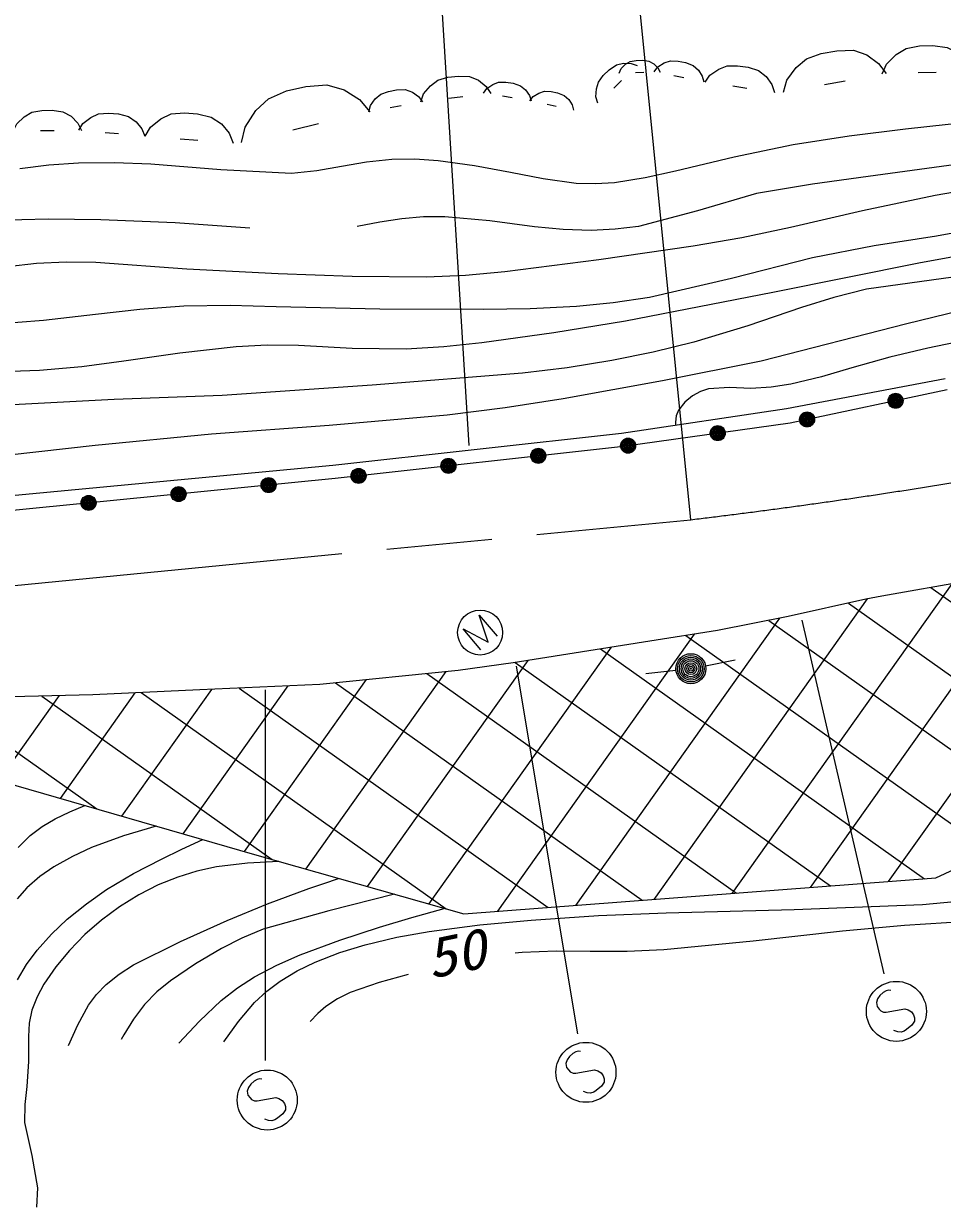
# Model space of a CAD drawing. Units: millimetres, scale not verified. Extents: x 40000 to 680000, y 20000 to 380000.
# Drawn here: x 218981 to 249459, y 241911 to 281058 of the extents above; entities that cross this region are included whole.
import ezdxf
from ezdxf.enums import TextEntityAlignment as Align

# ---------------------------------------------------------------- set-up
doc = ezdxf.new("R2010")
doc.units = ezdxf.units.MM
doc.header["$LTSCALE"] = 1000
doc.linetypes.add('CHAIN', pattern=[18.5, 12, -1.5, 3.5, -1.5])
for name, color, linetype, lineweight in [('M-BGD', 7, 'Continuous', 25), ('M-BGD-HTXT', 7, 'Continuous', 13), ('M-BMK', 2, 'CHAIN', 13)]:
    doc.layers.add(name, color=color, linetype=linetype, lineweight=lineweight)
doc.layers.add('M-BGD-EXST', color=7, linetype='Continuous')
doc.styles.add('ＭＳ 明朝', font='')
doc.styles.get('ＭＳ 明朝').set_extended_font_data('MS Mincho')

# ---------------------------------------------------------------- blocks, each defined once
blk = doc.blocks.new('BUHIN210')
at = {"color": 7, "linetype": 'Continuous', "lineweight": 13}
blk.add_lwpolyline([(-601, 389), (-667, 342), (-711, 272), (-745, 170), (-764, 16), (-746, -117), (-685, -236), (-584, -314), (-471, -333), (-396, -338), (-291, -311), (-228, -248), (153, 253), (250, 301), (379, 325), (497, 300), (587, 253), (667, 172), (692, 13), (663, -215), (636, -313), (579, -401), (495, -471), (372, -526)], dxfattribs=at)
blk.add_circle((0, 0), 995, dxfattribs=at)
blk = doc.blocks.new('BUHIN264')
at = {"color": 7, "linetype": 'Continuous', "lineweight": 25}
for radius in [249, 220, 191, 161, 132, 97.5, 67.5, 38.8, 7.5]:
    blk.add_circle((0, 0), radius, dxfattribs=at)
blk = doc.blocks.new('BUHIN265')
at = {"color": 7, "linetype": 'Continuous', "lineweight": 25}
for radius in [249, 220, 191, 161, 132, 97.5, 67.5, 38.8, 7.5]:
    blk.add_circle((0, 0), radius, dxfattribs=at)
blk = doc.blocks.new('BUHIN266')
at = {"color": 7, "linetype": 'Continuous', "lineweight": 25}
for radius in [249, 220, 191, 161, 132, 97.5, 67.5, 38.8, 7.5]:
    blk.add_circle((0, 0), radius, dxfattribs=at)
blk = doc.blocks.new('BUHIN267')
at = {"color": 7, "linetype": 'Continuous', "lineweight": 25}
for radius in [249, 220, 191, 161, 132, 97.5, 67.5, 38.8, 7.5]:
    blk.add_circle((0, 0), radius, dxfattribs=at)
blk = doc.blocks.new('BUHIN456')
at = {"color": 7, "linetype": 'Continuous', "lineweight": 25}
for radius in [498, 440, 382, 322, 265, 195, 135, 77.5, 15]:
    blk.add_circle((0, 0), radius, dxfattribs=at)
blk = doc.blocks.new('BUHIN211')
at = {"color": 7, "linetype": 'Continuous', "lineweight": 25}
blk.add_lwpolyline([(409, -407), (-498, -292), (413, -52), (-410, 404), (498, 288)], dxfattribs=at)
blk.add_circle((0, 0), 746, dxfattribs=at)

msp = doc.modelspace()

# ---------------------------------------------------------------- hatches: boundary and pattern name
at = {"layer": 'M-BGD'}
h = msp.add_hatch(dxfattribs=at)
h.set_pattern_fill('USER', color=256, style=0, pattern_type=2)
h.set_pattern_definition([(54.6376, (348448, 287464), (-1631.015, 1157.493), []), (324.6376, (348448, 287464), (1157.493, 1631.015), [])])
h.paths.add_polyline_path([(353142, 293410), (353026, 293383), (349870, 292726), (347853, 292378), (344090, 291845), (339869, 291219), (335893, 290708), (333551, 290499), (331533, 290244), (329376, 289920), (327266, 289618), (322989, 288701), (320693, 288168), (318420, 287519), (314385, 285988), (310496, 284119), (305719, 281545), (300570, 278391), (297510, 276629), (293962, 274704), (291812, 273638), (289817, 272710), (285921, 271109), (282015, 269678), (277933, 268356), (274269, 267405), (270072, 266501), (265435, 265481), (260541, 264460), (252275, 262913), (247451, 262055), (246919, 261962), (244345, 261382), (242003, 260918), (239753, 260571), (235226, 259852), (233394, 259597), (228802, 259133), (224826, 258947), (221278, 258785), (218049, 258707), (218231, 255917), (226638, 253489), (233583, 251516), (249243, 252711), (257336, 256516), (266360, 260539), (268475, 261205), (276562, 263270), (279569, 264394), (285714, 266190), (289764, 266915), (292083, 267712), (294185, 268727), (303128, 272930), (308800, 276075), (311155, 277343), (313909, 278285), (318656, 279662), (325316, 281510), (331665, 283177), (340271, 285442), (348448, 287464), (349889, 287708), (354255, 288284)])

# ---------------------------------------------------------------- linework, layer by layer
for p, q in [((238816, 279167), (238555, 278917)), ((239552, 279434), (239280, 279428)), ((240884, 279259), (240555, 279327)), ((246233, 279153), (245550, 279028)), ((249250, 279439), (248654, 279422)), ((242972, 278910), (242512, 278978)), ((233553, 278628), (233087, 278572)), ((235185, 278593), (234867, 278645)), ((236642, 278313), (236353, 278375)), ((231501, 278331), (231143, 278263)), ((228767, 277727), (227916, 277523)), ((219998, 277504), (219544, 277498)), ((222124, 277400), (221687, 277439)), ((224764, 277183), (224179, 277228)), ((244291, 268286), (249550, 269281)), ((238818, 267468), (244291, 268286)), ((229240, 266402), (238818, 267468)), ((217580, 265301), (229240, 266402)), ((252275, 262913), (247451, 262055)), ((246919, 261962), (244345, 261382)), ((247451, 262055), (246919, 261962)), ((244345, 261382), (242003, 260918)), ((242003, 260918), (239753, 260571)), ((239753, 260571), (235226, 259852)), ((241605, 259751), (242586, 259947)), ((233394, 259597), (228802, 259133)), ((235226, 259852), (233394, 259597)), ((240618, 259598), (239624, 259487)), ((221278, 258785), (218049, 258707)), ((224826, 258947), (221278, 258785)), ((228802, 259133), (224826, 258947)), ((249243, 252711), (257336, 256516)), ((218231, 255917), (226638, 253489)), ((226638, 253489), (233583, 251515)), ((233583, 251515), (249243, 252711))]:
    msp.add_line(p, q, dxfattribs=at)
for points in [[(247462, 279388), (247610, 279713), (247929, 280028), (248258, 280231), (248696, 280318), (249143, 280331), (249614, 280270), (249977, 280079), (250269, 279789), (250442, 279474)], [(244185, 278778), (244297, 279178), (244609, 279597), (244952, 279889), (245440, 280066), (245952, 280160), (246505, 280173), (246957, 280017), (247344, 279735), (247599, 279403)], [(238033, 278417), (237967, 278623), (237983, 278894), (238049, 279120), (238210, 279336), (238406, 279524), (238643, 279688), (238884, 279750), (239132, 279738), (239338, 279666)], [(238735, 279417), (238804, 279564), (238951, 279707), (239102, 279799), (239302, 279837), (239506, 279841), (239722, 279812), (239887, 279723), (240019, 279590), (240097, 279445)], [(239896, 279463), (240019, 279622), (240235, 279754), (240442, 279822), (240694, 279813), (240941, 279762), (241191, 279667), (241366, 279516), (241488, 279319), (241542, 279123)], [(241593, 279114), (241750, 279343), (242038, 279541), (242318, 279652), (242666, 279660), (243011, 279609), (243364, 279497), (243617, 279301), (243801, 279039), (243891, 278773)], [(232156, 278458), (232248, 278723), (232475, 278993), (232718, 279176), (233054, 279276), (233403, 279319), (233777, 279305), (234075, 279182), (234325, 278976), (234483, 278742)], [(226213, 277114), (226326, 277625), (226690, 278174), (227103, 278566), (227705, 278823), (228343, 278976), (229039, 279031), (229619, 278866), (230126, 278537), (230470, 278136)], [(230428, 278127), (230485, 278337), (230647, 278558), (230826, 278712), (231081, 278807), (231349, 278858), (231640, 278867), (231877, 278787), (232081, 278641), (232216, 278467)], [(234232, 278747), (234343, 278904), (234544, 279039), (234739, 279114), (234980, 279116), (235218, 279077), (235462, 278997), (235635, 278859), (235761, 278676), (235821, 278491)], [(235774, 278500), (235883, 278639), (236075, 278753), (236258, 278812), (236479, 278802), (236696, 278756), (236916, 278670), (237069, 278535), (237175, 278361), (237221, 278188)], [(218636, 277487), (218752, 277732), (218999, 277968), (219252, 278119), (219586, 278180), (219927, 278184), (220285, 278132), (220560, 277982), (220778, 277758), (220906, 277515)], [(220813, 277519), (220949, 277743), (221210, 277945), (221469, 278065), (221796, 278090), (222124, 278061), (222463, 277975), (222712, 277803), (222899, 277566), (222998, 277320)], [(223010, 277319), (223188, 277621), (223533, 277896), (223876, 278060), (224313, 278100), (224752, 278066), (225206, 277957), (225542, 277733), (225797, 277419), (225933, 277092)], [(218856, 276245), (219819, 276373), (220801, 276442), (221996, 276454), (223197, 276406), (225526, 276219), (227873, 276092), (228704, 276180), (229531, 276328), (230359, 276476), (231193, 276563), (231961, 276570), (232730, 276516), (233936, 276353), (235133, 276130), (236214, 275920), (237313, 275769), (237948, 275750), (238583, 275791), (239602, 275952), (240611, 276171), (242551, 276639), (244506, 277048), (246363, 277337), (248230, 277566), (251679, 277944)], [(250397, 276446), (247001, 275983), (245147, 275733), (243295, 275422), (241339, 274843), (239376, 274326), (238604, 274233), (237813, 274198), (236877, 274225), (235932, 274312), (234445, 274509), (232957, 274645), (232244, 274643), (231533, 274581), (230793, 274468), (230043, 274329)], [(218452, 272998), (219404, 273108), (220390, 273157), (221377, 273146), (224399, 272926), (227429, 272766), (229883, 272679), (232349, 272651), (233643, 272712), (234943, 272833), (238064, 273227), (241189, 273681), (242803, 273960), (244415, 274300), (246809, 274860), (249216, 275360), (253582, 276114)], [(252727, 274631), (249266, 274010), (247201, 273679), (245149, 273289), (242458, 272599), (239745, 271966), (238539, 271788), (237325, 271669), (235789, 271592), (234240, 271575), (230801, 271586), (227362, 271657), (225831, 271701), (224294, 271685), (222832, 271577), (221363, 271408), (219646, 271212), (217924, 271077)], [(226483, 274272), (224008, 274442), (221540, 274551), (219798, 274566), (218035, 274520)], [(217592, 269492), (219510, 269559), (220911, 269681), (222306, 269863), (224167, 270134), (226035, 270346), (227061, 270395), (228099, 270384), (229878, 270293), (231666, 270262), (232922, 270340), (234186, 270479), (236566, 270806), (238945, 271194), (243838, 272149), (248734, 273126), (251840, 273694)], [(264562, 273125), (260773, 272534), (256983, 271881), (252980, 271113), (248980, 270284), (247713, 269989), (246460, 269635), (245453, 269333), (244433, 269090), (243778, 268993), (243109, 268955), (242396, 268978), (241702, 268938), (241431, 268853), (241171, 268707), (240914, 268493), (240700, 268235), (240627, 268045), (240610, 267828), (240610, 267787), (240611, 267736)], [(249812, 272641), (246941, 272246), (245860, 271972), (244783, 271637), (243008, 271034), (241216, 270490), (239867, 270156), (238495, 269880), (237017, 269639), (235529, 269457), (230548, 269065), (225563, 268722), (221987, 268587), (218417, 268393)], [(217506, 266644), (221356, 267073), (225212, 267441), (229120, 267729), (233035, 268078), (234959, 268319), (236875, 268620), (240170, 269217), (243447, 269872), (248279, 271110), (253130, 272296)], [(249614, 268901), (244405, 267805), (238877, 267031), (229313, 265963), (217722, 264814), (213133, 264761), (206215, 264654), (201755, 264867), (200419, 264974), (194305, 265615), (190272, 266069)], [(218798, 253724), (219196, 254114), (219597, 254418), (220033, 254672), (220511, 254900), (221011, 255114)], [(223379, 254430), (222298, 254102), (221238, 253718), (220599, 253426), (219983, 253078), (219519, 252754), (219088, 252379), (218762, 252017)], [(218780, 249331), (219076, 249833), (219433, 250317), (219905, 250846), (220425, 251339), (221062, 251854), (221735, 252322), (222625, 252853), (223551, 253336), (224234, 253664), (224921, 253985)], [(227449, 253258), (226406, 253196), (225375, 253074), (224732, 252938), (224093, 252741), (223443, 252476), (222807, 252150), (222167, 251752), (221563, 251307), (221014, 250829), (220498, 250299), (220054, 249762), (219654, 249182), (219429, 248765), (219258, 248322), (219170, 247890), (219141, 247444), (219144, 246617), (219086, 245788), (219017, 245189), (219011, 244597), (219257, 243505), (219439, 242426), (219408, 241783)], [(220475, 247149), (220783, 247837), (221138, 248483), (221403, 248846), (221720, 249176), (222151, 249521), (222626, 249823), (224186, 250596), (225738, 251298), (227073, 251852), (228446, 252357), (228937, 252527), (229430, 252695)], [(231280, 252170), (229106, 251621), (226929, 251008), (226223, 250716), (225542, 250369), (224688, 249863), (223852, 249295), (223402, 248927), (222990, 248511), (222627, 248029), (222306, 247500), (222266, 247430), (222221, 247352)], [(225620, 247271), (226109, 247946), (226641, 248577), (227045, 248956), (227489, 249289), (228056, 249629), (228657, 249919), (229473, 250232), (230311, 250490), (231361, 250742), (232429, 250936), (234113, 251153), (235817, 251311), (238052, 251462), (240297, 251554), (244541, 251661), (248795, 251830), (249859, 251929)], [(224129, 247230), (224815, 247962), (225539, 248647), (226071, 249060), (226639, 249426), (227380, 249820), (228153, 250163), (229468, 250650), (230792, 251078), (231862, 251395), (232932, 251701)], [(250289, 251264), (248206, 251136), (246140, 250949), (243186, 250607), (240220, 250325), (239003, 250266), (237774, 250267), (236644, 250281), (235520, 250235), (235402, 250225), (235284, 250215)], [(231738, 249506), (230779, 249240), (229816, 248910), (229393, 248703), (229004, 248446), (228738, 248211), (228484, 247946)]]:
    msp.add_lwpolyline(points, dxfattribs=at)
at = {"layer": 'M-BGD-HTXT'}
for p, q in [((233760, 267061), (230680, 317292)), ((241114, 264598), (236640, 309519)), ((244798, 261264), (247520, 249530)), ((235315, 259737), (237357, 247541)), ((226992, 258952), (226992, 246651))]:
    msp.add_line(p, q, dxfattribs=at)
at = {"layer": 'M-BMK'}
msp.add_line((217595, 262309), (241114, 264598), dxfattribs=at)
msp.add_arc((217417, 463189), 200000, 276.80464, 281.83836, dxfattribs=at)

# ---------------------------------------------------------------- block references
at = {"layer": 'M-BGD', "rotation": 317.32671}
for name, p in [('BUHIN264', (247907, 268542)), ('BUHIN264', (244971, 267924)), ('BUHIN265', (242007, 267469)), ('BUHIN265', (239035, 267053)), ('BUHIN266', (236054, 266716)), ('BUHIN266', (233073, 266383)), ('BUHIN266', (230091, 266049)), ('BUHIN267', (227107, 265744)), ('BUHIN267', (221135, 265152)), ('BUHIN267', (224121, 265448)), ('BUHIN456', (241115, 259653))]:
    msp.add_blockref(name, p, dxfattribs=at)
at = {"layer": 'M-BGD-EXST', "rotation": 317.32671}
msp.add_blockref('BUHIN211', (234124, 260853), dxfattribs=at)
at = {"layer": 'M-BGD-HTXT', "rotation": 317.32671}
for p in [(247932, 248283), (237636, 246260), (227064, 245341)]:
    msp.add_blockref('BUHIN210', p, dxfattribs=at)

# ---------------------------------------------------------------- texts
at = {"layer": 'M-BGD', "style": 'ＭＳ 明朝', "oblique": 15, "width": 1.1}
msp.add_text('50', height=1320, rotation=11.8, dxfattribs=at).set_placement((232566, 248974), align=Align.BOTTOM_LEFT)

doc.saveas('drawing.dxf')
